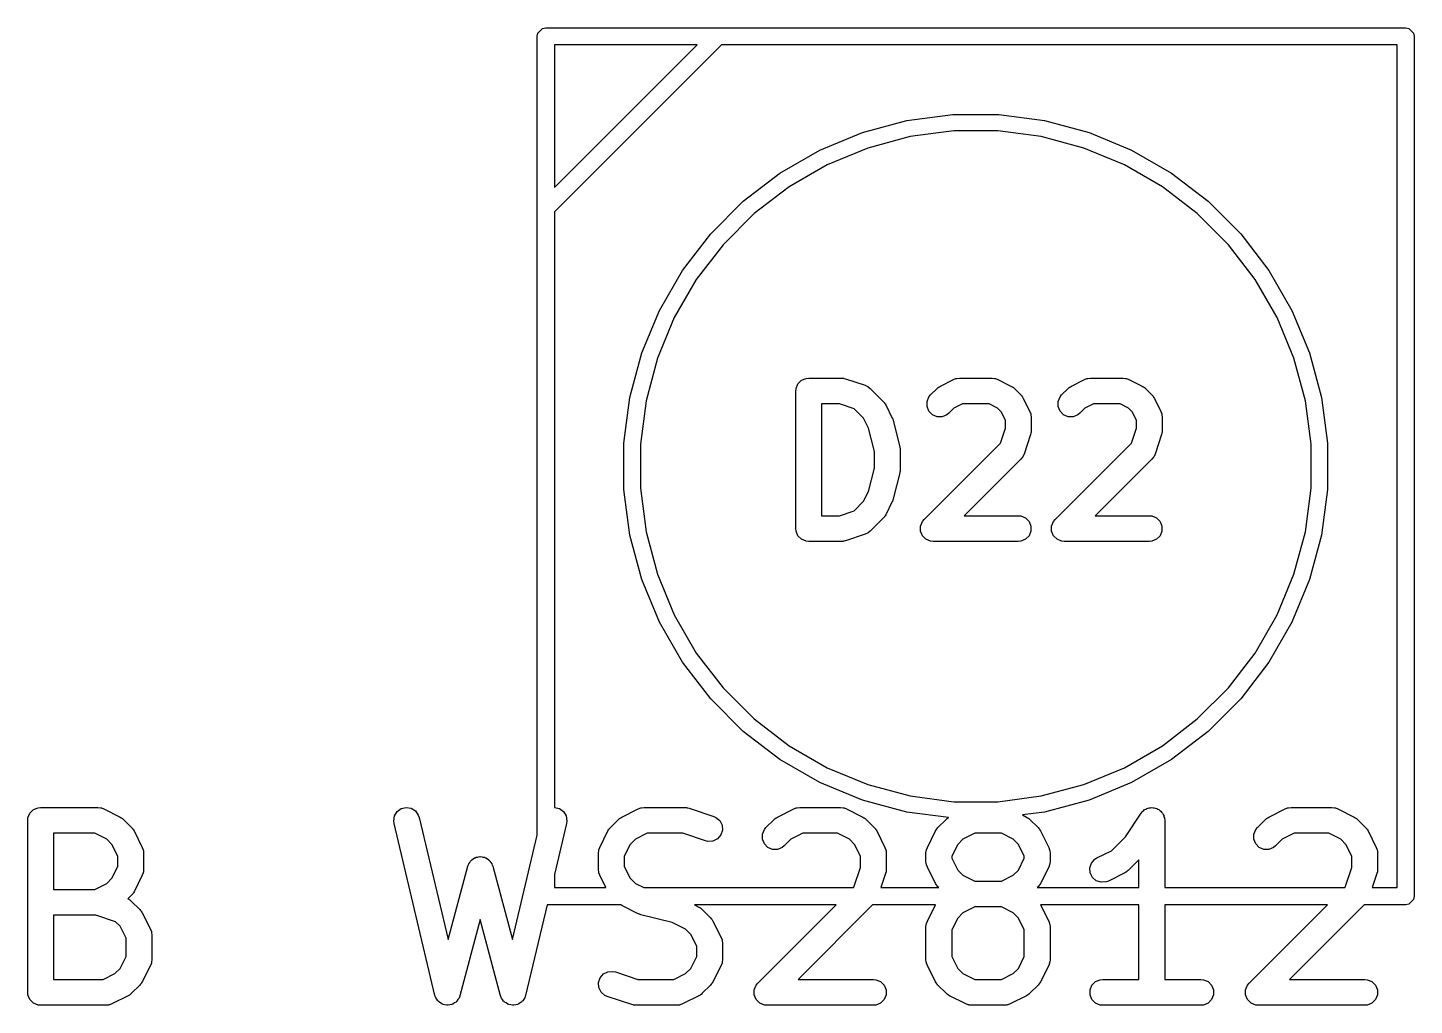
# Model space of a CAD drawing. Header units: millimetres. Extents: x 73 to 176, y -160 to -92.
# Drawn here: x 87.41 to 95.47, y -113.27 to -107.59 of the extents above; entities that cross this region are included whole.
import ezdxf

# ---------------------------------------------------------------- set-up
doc = ezdxf.new("R2010")
doc.units = ezdxf.units.MM
doc.layers.add('F.Fab', color=9, linetype='CONTINUOUS', true_color=0xafafaf)

msp = doc.modelspace()

# ---------------------------------------------------------------- linework, layer by layer
at = {"layer": 'F.Fab', "linetype": 'CONTINUOUS'}
for p, q in [((90.371, -107.64), (90.374806, -107.620866)), ((90.374806, -107.620866), (90.401866, -107.593806)), ((90.401866, -107.593806), (90.421, -107.59)), ((90.421, -107.59), (95.421, -107.59)), ((95.421, -107.59), (95.440134, -107.593806)), ((95.440134, -107.593806), (95.467194, -107.620866)), ((95.467194, -107.620866), (95.471, -107.64)), ((90.371, -112.285014), (90.371, -107.64)), ((91.441711, -107.69), (90.471, -108.66071)), ((90.471, -107.69), (90.471, -108.519289)), ((90.471, -108.519289), (91.300289, -107.69)), ((91.300289, -107.69), (90.471, -107.69)), ((95.371, -107.69), (91.441711, -107.69)), ((95.371, -112.59), (95.371, -107.69)), ((95.471, -107.64), (95.471, -112.64)), ((92.521065, -108.12939), (92.786924, -108.094389)), ((92.786924, -108.094389), (93.055076, -108.094389)), ((93.055076, -108.094389), (93.320935, -108.12939)), ((92.014308, -108.301411), (92.262049, -108.198793)), ((92.262049, -108.198793), (92.521065, -108.12939)), ((92.79319, -108.19), (92.539758, -108.223365)), ((93.04881, -108.19), (92.79319, -108.19)), ((93.302242, -108.223365), (93.04881, -108.19)), ((93.320935, -108.12939), (93.579951, -108.198793)), ((93.579951, -108.198793), (93.827692, -108.301411)), ((92.539758, -108.223365), (92.292848, -108.289524)), ((93.549152, -108.289524), (93.302242, -108.223365)), ((91.782081, -108.435487), (92.014308, -108.301411)), ((92.292848, -108.289524), (92.056687, -108.387346)), ((93.785313, -108.387346), (93.549152, -108.289524)), ((93.827692, -108.301411), (94.059919, -108.435487)), ((91.569341, -108.598728), (91.782081, -108.435487)), ((92.056687, -108.387346), (91.835314, -108.515155)), ((94.006686, -108.515155), (93.785313, -108.387346)), ((94.059919, -108.435487), (94.272659, -108.598728)), ((91.835314, -108.515155), (91.632517, -108.670767)), ((94.209483, -108.670767), (94.006686, -108.515155)), ((91.379728, -108.788341), (91.569341, -108.598728)), ((94.272659, -108.598728), (94.462272, -108.788341)), ((90.471, -108.66071), (90.471, -112.123938)), ((91.632517, -108.670767), (91.451767, -108.851517)), ((94.390233, -108.851517), (94.209483, -108.670767)), ((91.216487, -109.001081), (91.379728, -108.788341)), ((94.462272, -108.788341), (94.625513, -109.001081)), ((91.451767, -108.851517), (91.296155, -109.054314)), ((94.545845, -109.054314), (94.390233, -108.851517)), ((91.082411, -109.233308), (91.216487, -109.001081)), ((94.625513, -109.001081), (94.759589, -109.233308)), ((91.296155, -109.054314), (91.168346, -109.275687)), ((94.673654, -109.275687), (94.545845, -109.054314)), ((90.979793, -109.481049), (91.082411, -109.233308)), ((94.759589, -109.233308), (94.862207, -109.481049)), ((91.168346, -109.275687), (91.070524, -109.511848)), ((94.771476, -109.511848), (94.673654, -109.275687)), ((90.91039, -109.740065), (90.979793, -109.481049)), ((94.862207, -109.481049), (94.93161, -109.740065)), ((91.070524, -109.511848), (91.004365, -109.758758)), ((94.837635, -109.758758), (94.771476, -109.511848)), ((91.887211, -109.660627), (91.907903, -109.639935)), ((91.907903, -109.639935), (91.934939, -109.628736)), ((91.934939, -109.628736), (91.949571, -109.627295)), ((91.949571, -109.627295), (92.140047, -109.627295)), ((92.140047, -109.627295), (92.147452, -109.628024)), ((92.147452, -109.628024), (92.149427, -109.627884)), ((92.149427, -109.627884), (92.152024, -109.628474)), ((92.152024, -109.628474), (92.154679, -109.628736)), ((92.154679, -109.628736), (92.15651, -109.629494)), ((92.15651, -109.629494), (92.163764, -109.631144)), ((92.163764, -109.631144), (92.27805, -109.669239)), ((92.71603, -109.673308), (92.79222, -109.635213)), ((92.79222, -109.635213), (92.805952, -109.629958)), ((92.805952, -109.629958), (92.808639, -109.629767)), ((92.808639, -109.629767), (92.811129, -109.628736)), ((92.811129, -109.628736), (92.825761, -109.627295)), ((92.825761, -109.627295), (93.016237, -109.627295)), ((93.016237, -109.627295), (93.030869, -109.628736)), ((93.030869, -109.628736), (93.033358, -109.629767)), ((93.033358, -109.629767), (93.036046, -109.629958)), ((93.036046, -109.629958), (93.049778, -109.635213)), ((93.049778, -109.635213), (93.125969, -109.673308)), ((93.477935, -109.673308), (93.554125, -109.635213)), ((93.554125, -109.635213), (93.567857, -109.629958)), ((93.567857, -109.629958), (93.570544, -109.629767)), ((93.570544, -109.629767), (93.573034, -109.628736)), ((93.573034, -109.628736), (93.587666, -109.627295)), ((93.587666, -109.627295), (93.778142, -109.627295)), ((93.778142, -109.627295), (93.792774, -109.628736)), ((93.792774, -109.628736), (93.795263, -109.629767)), ((93.795263, -109.629767), (93.797951, -109.629958)), ((93.797951, -109.629958), (93.811683, -109.635213)), ((93.811683, -109.635213), (93.887874, -109.673308)), ((91.874571, -109.702295), (91.876012, -109.687663)), ((91.874571, -110.502295), (91.874571, -109.702295)), ((91.876012, -109.687663), (91.887211, -109.660627)), ((92.27805, -109.669239), (92.291475, -109.675233)), ((92.291475, -109.675233), (92.29351, -109.676998)), ((92.29351, -109.676998), (92.296001, -109.67803)), ((92.296001, -109.67803), (92.307366, -109.687357)), ((92.307366, -109.687357), (92.383556, -109.763547)), ((92.649115, -109.736817), (92.658443, -109.725451)), ((92.658443, -109.725451), (92.696539, -109.687356)), ((92.696539, -109.687356), (92.702287, -109.682638)), ((92.702287, -109.682638), (92.703587, -109.68114)), ((92.703587, -109.68114), (92.705845, -109.679718)), ((92.705845, -109.679718), (92.707904, -109.678029)), ((92.707904, -109.678029), (92.709733, -109.677271)), ((92.709733, -109.677271), (92.71603, -109.673308)), ((93.125969, -109.673308), (93.132268, -109.677272)), ((93.132268, -109.677272), (93.134096, -109.67803)), ((93.134096, -109.67803), (93.136152, -109.679718)), ((93.136152, -109.679718), (93.138412, -109.68114)), ((93.138412, -109.68114), (93.139711, -109.682638)), ((93.139711, -109.682638), (93.145461, -109.687357)), ((93.145461, -109.687357), (93.183556, -109.725452)), ((93.183556, -109.725452), (93.188274, -109.731201)), ((93.41102, -109.736817), (93.420348, -109.725451)), ((93.420348, -109.725451), (93.458444, -109.687356)), ((93.458444, -109.687356), (93.464192, -109.682638)), ((93.464192, -109.682638), (93.465492, -109.68114)), ((93.465492, -109.68114), (93.46775, -109.679718)), ((93.46775, -109.679718), (93.469809, -109.678029)), ((93.469809, -109.678029), (93.471638, -109.677271)), ((93.471638, -109.677271), (93.477935, -109.673308)), ((93.887874, -109.673308), (93.894173, -109.677272)), ((93.894173, -109.677272), (93.896001, -109.67803)), ((93.896001, -109.67803), (93.898057, -109.679718)), ((93.898057, -109.679718), (93.900317, -109.68114)), ((93.900317, -109.68114), (93.901616, -109.682638)), ((93.901616, -109.682638), (93.907366, -109.687357)), ((93.907366, -109.687357), (93.945461, -109.725452)), ((93.945461, -109.725452), (93.950179, -109.731201)), ((90.875389, -110.005924), (90.91039, -109.740065)), ((91.004365, -109.758758), (90.971, -110.01219)), ((92.127877, -109.777295), (92.024571, -109.777295)), ((92.024571, -109.777295), (92.024571, -110.427295)), ((92.213819, -109.805942), (92.127877, -109.777295)), ((92.268883, -109.861006), (92.213819, -109.805942)), ((92.383556, -109.763547), (92.388276, -109.769297)), ((92.388276, -109.769297), (92.389773, -109.770596)), ((92.389773, -109.770596), (92.391192, -109.77285)), ((92.391192, -109.77285), (92.392884, -109.774912)), ((92.392884, -109.774912), (92.393642, -109.776744)), ((92.393642, -109.776744), (92.397605, -109.783039)), ((92.397605, -109.783039), (92.4357, -109.85923)), ((92.637916, -109.763853), (92.649115, -109.736817)), ((92.637916, -109.793115), (92.637916, -109.763853)), ((92.649114, -109.820152), (92.637916, -109.793115)), ((92.793997, -109.802029), (92.764507, -109.831519)), ((92.843466, -109.777295), (92.793997, -109.802029)), ((92.998532, -109.777295), (92.843466, -109.777295)), ((93.048001, -109.802029), (92.998532, -109.777295)), ((93.068883, -109.822911), (93.048001, -109.802029)), ((93.188274, -109.731201), (93.189773, -109.732501)), ((93.189773, -109.732501), (93.191194, -109.73476)), ((93.191194, -109.73476), (93.192883, -109.736817)), ((93.192883, -109.736817), (93.19364, -109.738644)), ((93.19364, -109.738644), (93.197605, -109.744944)), ((93.197605, -109.744944), (93.2357, -109.821135)), ((93.399821, -109.763853), (93.41102, -109.736817)), ((93.399821, -109.793115), (93.399821, -109.763853)), ((93.411019, -109.820152), (93.399821, -109.793115)), ((93.555902, -109.802029), (93.526412, -109.831519)), ((93.605371, -109.777295), (93.555902, -109.802029)), ((93.760437, -109.777295), (93.605371, -109.777295)), ((93.809906, -109.802029), (93.760437, -109.777295)), ((93.830788, -109.822911), (93.809906, -109.802029)), ((93.950179, -109.731201), (93.951678, -109.732501)), ((93.951678, -109.732501), (93.953099, -109.73476)), ((93.953099, -109.73476), (93.954788, -109.736817)), ((93.954788, -109.736817), (93.955545, -109.738644)), ((93.955545, -109.738644), (93.95951, -109.744944)), ((93.95951, -109.744944), (93.997605, -109.821135)), ((94.871, -110.01219), (94.837635, -109.758758)), ((94.93161, -109.740065), (94.966611, -110.005924)), ((92.297853, -109.918945), (92.268883, -109.861006)), ((92.4357, -109.85923), (92.436109, -109.860299)), ((92.436109, -109.860299), (92.436432, -109.860735)), ((92.436432, -109.860735), (92.43863, -109.866886)), ((92.43863, -109.866886), (92.440955, -109.872962)), ((92.440955, -109.872962), (92.440993, -109.8735)), ((92.440993, -109.8735), (92.441379, -109.87458)), ((92.441379, -109.87458), (92.479475, -110.026962)), ((92.669807, -109.840845), (92.649114, -109.820152)), ((92.696843, -109.852044), (92.669807, -109.840845)), ((92.726105, -109.852044), (92.696843, -109.852044)), ((92.753142, -109.840846), (92.726105, -109.852044)), ((92.764507, -109.831519), (92.753142, -109.840846)), ((93.093618, -109.87238), (93.068883, -109.822911)), ((93.093618, -109.918696), (93.093618, -109.87238)), ((93.2357, -109.821135), (93.240955, -109.834867)), ((93.240955, -109.834867), (93.241145, -109.837554)), ((93.241145, -109.837554), (93.242177, -109.840044)), ((93.242177, -109.840044), (93.243618, -109.854676)), ((93.243618, -109.854676), (93.243618, -109.930866)), ((93.431712, -109.840845), (93.411019, -109.820152)), ((93.458748, -109.852044), (93.431712, -109.840845)), ((93.48801, -109.852044), (93.458748, -109.852044)), ((93.515047, -109.840846), (93.48801, -109.852044)), ((93.526412, -109.831519), (93.515047, -109.840846)), ((93.855523, -109.87238), (93.830788, -109.822911)), ((93.855523, -109.918696), (93.855523, -109.87238)), ((93.997605, -109.821135), (94.00286, -109.834867)), ((94.00286, -109.834867), (94.00305, -109.837554)), ((94.00305, -109.837554), (94.004082, -109.840044)), ((94.004082, -109.840044), (94.005523, -109.854676)), ((94.005523, -109.854676), (94.005523, -109.930866)), ((92.331714, -110.054387), (92.297853, -109.918945)), ((93.06497, -110.004638), (93.093618, -109.918696)), ((93.239769, -109.954583), (93.201674, -110.068869)), ((93.241418, -109.947329), (93.239769, -109.954583)), ((93.242177, -109.945498), (93.241418, -109.947329)), ((93.242438, -109.942843), (93.242177, -109.945498)), ((93.243029, -109.940246), (93.242438, -109.942843)), ((93.243618, -109.930866), (93.242888, -109.938271)), ((93.242888, -109.938271), (93.243029, -109.940246)), ((93.826875, -110.004638), (93.855523, -109.918696)), ((94.001674, -109.954583), (93.963579, -110.068869)), ((94.003323, -109.947329), (94.001674, -109.954583)), ((94.004082, -109.945498), (94.003323, -109.947329)), ((94.004343, -109.942843), (94.004082, -109.945498)), ((94.004934, -109.940246), (94.004343, -109.942843)), ((94.005523, -109.930866), (94.004793, -109.938271)), ((94.004793, -109.938271), (94.004934, -109.940246)), ((90.875389, -110.01219), (90.875389, -110.005924)), ((90.875389, -110.274076), (90.875389, -110.01219)), ((90.971, -110.01219), (90.971, -110.26781)), ((92.479475, -110.026962), (92.47985, -110.029498)), ((92.47985, -110.029498), (92.480273, -110.03052)), ((92.480273, -110.03052), (92.480815, -110.036032)), ((92.480815, -110.036032), (92.481625, -110.041506)), ((92.481625, -110.041506), (92.481462, -110.042598)), ((92.481462, -110.042598), (92.481714, -110.045152)), ((92.481714, -110.045152), (92.481714, -110.159438)), ((92.620347, -110.449262), (93.06497, -110.004638)), ((93.382252, -110.449262), (93.826875, -110.004638)), ((94.871, -110.26781), (94.871, -110.01219)), ((94.966611, -110.005924), (94.966611, -110.274076)), ((92.331714, -110.150202), (92.331714, -110.054387)), ((93.183556, -110.098185), (92.854446, -110.427295)), ((93.192884, -110.08682), (93.183556, -110.098185)), ((93.193916, -110.084327), (93.192884, -110.08682)), ((93.19568, -110.082294), (93.193916, -110.084327)), ((93.201674, -110.068869), (93.19568, -110.082294)), ((93.945461, -110.098185), (93.616351, -110.427295)), ((93.954789, -110.08682), (93.945461, -110.098185)), ((93.955821, -110.084327), (93.954789, -110.08682)), ((93.957585, -110.082294), (93.955821, -110.084327)), ((93.963579, -110.068869), (93.957585, -110.082294)), ((92.297853, -110.285643), (92.331714, -110.150202)), ((92.479475, -110.177628), (92.441379, -110.33001)), ((92.47985, -110.175091), (92.479475, -110.177628)), ((92.480273, -110.17407), (92.47985, -110.175091)), ((92.480815, -110.168557), (92.480273, -110.17407)), ((92.481625, -110.163084), (92.480815, -110.168557)), ((92.481714, -110.159438), (92.481462, -110.161991)), ((92.481462, -110.161991), (92.481625, -110.163084)), ((90.91039, -110.539935), (90.875389, -110.274076)), ((90.971, -110.26781), (91.004365, -110.521242)), ((92.268883, -110.343582), (92.297853, -110.285643)), ((94.837635, -110.521242), (94.871, -110.26781)), ((94.966611, -110.274076), (94.93161, -110.539935)), ((92.213818, -110.398648), (92.268883, -110.343582)), ((92.4357, -110.34536), (92.397605, -110.42155)), ((92.436109, -110.34429), (92.4357, -110.34536)), ((92.436432, -110.343855), (92.436109, -110.34429)), ((92.43863, -110.337703), (92.436432, -110.343855)), ((92.440955, -110.331628), (92.43863, -110.337703)), ((92.440993, -110.331089), (92.440955, -110.331628)), ((92.441379, -110.33001), (92.440993, -110.331089)), ((92.024571, -110.427295), (92.127877, -110.427295)), ((92.127877, -110.427295), (92.213818, -110.398648)), ((92.383557, -110.441041), (92.307366, -110.517233)), ((92.388274, -110.435292), (92.383557, -110.441041)), ((92.389773, -110.433993), (92.388274, -110.435292)), ((92.391194, -110.431734), (92.389773, -110.433993)), ((92.392884, -110.429676), (92.391194, -110.431734)), ((92.393641, -110.427846), (92.392884, -110.429676)), ((92.397605, -110.42155), (92.393641, -110.427846)), ((92.61102, -110.460627), (92.620347, -110.449262)), ((92.854446, -110.427295), (93.168618, -110.427295)), ((93.168618, -110.427295), (93.18325, -110.428736)), ((93.18325, -110.428736), (93.210286, -110.439935)), ((93.210286, -110.439935), (93.230978, -110.460627)), ((93.372925, -110.460627), (93.382252, -110.449262)), ((93.616351, -110.427295), (93.930523, -110.427295)), ((93.930523, -110.427295), (93.945155, -110.428736)), ((93.945155, -110.428736), (93.972191, -110.439935)), ((93.972191, -110.439935), (93.992883, -110.460627)), ((91.004365, -110.521242), (91.070524, -110.768152)), ((91.876012, -110.516926), (91.874571, -110.502295)), ((91.876012, -110.516927), (91.876012, -110.516926)), ((91.887211, -110.543963), (91.876012, -110.516927)), ((92.27805, -110.535351), (92.163764, -110.573446)), ((92.291475, -110.529357), (92.27805, -110.535351)), ((92.29351, -110.527591), (92.291475, -110.529357)), ((92.296001, -110.52656), (92.29351, -110.527591)), ((92.307366, -110.517233), (92.296001, -110.52656)), ((92.599821, -110.487663), (92.61102, -110.460627)), ((92.599821, -110.516927), (92.599821, -110.487663)), ((92.61102, -110.543963), (92.599821, -110.516927)), ((93.230978, -110.460627), (93.242177, -110.487663)), ((93.242177, -110.516927), (93.230978, -110.543963)), ((93.242177, -110.487663), (93.242177, -110.516927)), ((93.361726, -110.487663), (93.372925, -110.460627)), ((93.361726, -110.516927), (93.361726, -110.487663)), ((93.372925, -110.543963), (93.361726, -110.516927)), ((93.992883, -110.460627), (94.004082, -110.487663)), ((94.004082, -110.516927), (93.992883, -110.543963)), ((94.004082, -110.487663), (94.004082, -110.516927)), ((94.771476, -110.768152), (94.837635, -110.521242)), ((90.979793, -110.798951), (90.91039, -110.539935)), ((91.907903, -110.564655), (91.887211, -110.543963)), ((91.934939, -110.575854), (91.907903, -110.564655)), ((91.949571, -110.577295), (91.934939, -110.575854)), ((92.140047, -110.577295), (91.949571, -110.577295)), ((92.147452, -110.576565), (92.140047, -110.577295)), ((92.149427, -110.576706), (92.147452, -110.576565)), ((92.152024, -110.576115), (92.149427, -110.576706)), ((92.154679, -110.575854), (92.152024, -110.576115)), ((92.15651, -110.575095), (92.154679, -110.575854)), ((92.163764, -110.573446), (92.15651, -110.575095)), ((92.631712, -110.564655), (92.61102, -110.543963)), ((92.658748, -110.575854), (92.631712, -110.564655)), ((92.67338, -110.577295), (92.658748, -110.575854)), ((93.168618, -110.577295), (92.67338, -110.577295)), ((93.18325, -110.575854), (93.168618, -110.577295)), ((93.210286, -110.564655), (93.18325, -110.575854)), ((93.230978, -110.543963), (93.210286, -110.564655)), ((93.393617, -110.564655), (93.372925, -110.543963)), ((93.420653, -110.575854), (93.393617, -110.564655)), ((93.435285, -110.577295), (93.420653, -110.575854)), ((93.930523, -110.577295), (93.435285, -110.577295)), ((93.945155, -110.575854), (93.930523, -110.577295)), ((93.972191, -110.564655), (93.945155, -110.575854)), ((93.992883, -110.543963), (93.972191, -110.564655)), ((94.93161, -110.539935), (94.862207, -110.798951)), ((91.070524, -110.768152), (91.168346, -111.004313)), ((94.673654, -111.004313), (94.771476, -110.768152)), ((91.082411, -111.046692), (90.979793, -110.798951)), ((94.862207, -110.798951), (94.759589, -111.046692)), ((91.168346, -111.004313), (91.296155, -111.225686)), ((94.545845, -111.225686), (94.673654, -111.004313)), ((91.216487, -111.278919), (91.082411, -111.046692)), ((94.759589, -111.046692), (94.625513, -111.278919)), ((91.296155, -111.225686), (91.451767, -111.428483)), ((94.390233, -111.428483), (94.545845, -111.225686)), ((91.379728, -111.491659), (91.216487, -111.278919)), ((94.625513, -111.278919), (94.462272, -111.491659)), ((91.569341, -111.681272), (91.379728, -111.491659)), ((91.451767, -111.428483), (91.632517, -111.609233)), ((94.209483, -111.609233), (94.390233, -111.428483)), ((94.462272, -111.491659), (94.272659, -111.681272)), ((91.632517, -111.609233), (91.835314, -111.764845)), ((94.006686, -111.764845), (94.209483, -111.609233)), ((91.782081, -111.844513), (91.569341, -111.681272)), ((94.272659, -111.681272), (94.059919, -111.844513)), ((91.835314, -111.764845), (92.056687, -111.892654)), ((93.785313, -111.892654), (94.006686, -111.764845)), ((92.014308, -111.978589), (91.782081, -111.844513)), ((92.056687, -111.892654), (92.292848, -111.990476)), ((93.549152, -111.990476), (93.785313, -111.892654)), ((94.059919, -111.844513), (93.827692, -111.978589)), ((92.262049, -112.081207), (92.014308, -111.978589)), ((93.827692, -111.978589), (93.579951, -112.081207)), ((92.292848, -111.990476), (92.539758, -112.056635)), ((92.539758, -112.056635), (92.79319, -112.09)), ((93.04881, -112.09), (93.302242, -112.056635)), ((93.302242, -112.056635), (93.549152, -111.990476)), ((87.421116, -112.157151), (87.441808, -112.136459)), ((87.441808, -112.136459), (87.468844, -112.12526)), ((87.468844, -112.12526), (87.483476, -112.123819)), ((87.483476, -112.123819), (87.816809, -112.123819)), ((87.816809, -112.123819), (87.831441, -112.12526)), ((87.831441, -112.12526), (87.83393, -112.126291)), ((87.83393, -112.126291), (87.836618, -112.126482)), ((87.836618, -112.126482), (87.85035, -112.131737)), ((87.85035, -112.131737), (87.945588, -112.179356)), ((89.541161, -112.172728), (89.556497, -112.147806)), ((89.556497, -112.147806), (89.580204, -112.130649)), ((89.580204, -112.130649), (89.608672, -112.123871)), ((89.608672, -112.123871), (89.637567, -112.128504)), ((89.637567, -112.128504), (89.662489, -112.14384)), ((89.662489, -112.14384), (89.679646, -112.167547)), ((90.471, -112.123938), (90.471423, -112.123871)), ((90.471423, -112.123871), (90.499891, -112.13065)), ((90.499891, -112.13065), (90.523598, -112.147806)), ((90.523598, -112.147806), (90.538934, -112.172728)), ((90.863649, -112.179356), (90.958887, -112.131737)), ((90.958887, -112.131737), (90.972618, -112.126482)), ((90.972618, -112.126482), (90.975307, -112.12629)), ((90.975307, -112.12629), (90.977796, -112.12526)), ((90.977796, -112.12526), (90.992428, -112.123819)), ((90.992428, -112.123819), (91.230523, -112.123819)), ((91.230523, -112.123819), (91.237928, -112.124548)), ((91.237928, -112.124548), (91.239903, -112.124408)), ((91.239903, -112.124408), (91.2425, -112.124998)), ((91.2425, -112.124998), (91.245155, -112.12526)), ((91.245155, -112.12526), (91.246986, -112.126018)), ((91.246986, -112.126018), (91.25424, -112.127668)), ((91.25424, -112.127668), (91.397097, -112.175287)), ((91.768411, -112.179356), (91.863649, -112.131737)), ((91.863649, -112.131737), (91.87738, -112.126482)), ((91.87738, -112.126482), (91.880069, -112.12629)), ((91.880069, -112.12629), (91.882558, -112.12526)), ((91.882558, -112.12526), (91.89719, -112.123819)), ((91.89719, -112.123819), (92.135285, -112.123819)), ((92.135285, -112.123819), (92.149917, -112.12526)), ((92.149917, -112.12526), (92.152406, -112.126291)), ((92.152406, -112.126291), (92.155094, -112.126482)), ((92.155094, -112.126482), (92.168826, -112.131737)), ((92.168826, -112.131737), (92.264064, -112.179356)), ((92.521065, -112.15061), (92.262049, -112.081207)), ((92.79319, -112.09), (93.04881, -112.09)), ((93.579951, -112.081207), (93.320935, -112.15061)), ((93.8825, -112.157099), (93.891721, -112.145841)), ((93.891721, -112.145841), (93.89789, -112.141709)), ((93.89789, -112.141709), (93.903141, -112.136459)), ((93.903141, -112.136459), (93.90993, -112.133646)), ((93.90993, -112.133646), (93.916036, -112.129558)), ((93.916036, -112.129558), (93.923316, -112.128101)), ((93.923316, -112.128101), (93.930177, -112.12526)), ((93.930177, -112.12526), (93.937525, -112.12526)), ((93.937525, -112.12526), (93.94473, -112.123819)), ((93.94473, -112.123819), (93.952014, -112.12526)), ((93.952014, -112.12526), (93.959441, -112.12526)), ((93.959441, -112.12526), (93.966229, -112.128072)), ((93.966229, -112.128072), (93.973438, -112.129498)), ((93.973438, -112.129498), (93.979617, -112.133617)), ((93.979617, -112.133617), (93.986477, -112.136459)), ((93.986477, -112.136459), (93.99167, -112.141652)), ((93.99167, -112.141652), (93.997787, -112.14573)), ((93.997787, -112.14573), (94.00192, -112.151902)), ((94.625554, -112.179356), (94.720792, -112.131737)), ((94.720792, -112.131737), (94.734523, -112.126482)), ((94.734523, -112.126482), (94.737212, -112.12629)), ((94.737212, -112.12629), (94.739701, -112.12526)), ((94.739701, -112.12526), (94.754333, -112.123819)), ((94.754333, -112.123819), (94.992428, -112.123819)), ((94.992428, -112.123819), (95.00706, -112.12526)), ((95.00706, -112.12526), (95.009549, -112.126291)), ((95.009549, -112.126291), (95.012237, -112.126482)), ((95.012237, -112.126482), (95.025969, -112.131737)), ((95.025969, -112.131737), (95.121207, -112.179356)), ((87.408476, -112.198819), (87.409917, -112.184187)), ((87.408476, -113.198819), (87.408476, -112.198819)), ((87.409917, -112.184187), (87.421116, -112.157151)), ((87.945588, -112.179356), (87.951887, -112.18332)), ((87.951887, -112.18332), (87.953715, -112.184078)), ((87.953715, -112.184078), (87.955771, -112.185766)), ((87.955771, -112.185766), (87.958031, -112.187188)), ((87.958031, -112.187188), (87.95933, -112.188686)), ((87.95933, -112.188686), (87.96508, -112.193405)), ((87.96508, -112.193405), (88.012699, -112.241024)), ((89.536528, -112.201623), (89.541161, -112.172728)), ((89.538516, -112.216191), (89.536528, -112.201623)), ((89.776611, -113.216191), (89.538516, -112.216191)), ((89.679646, -112.167547), (89.684436, -112.181447)), ((89.684436, -112.181447), (89.853687, -112.892303)), ((90.541579, -112.216191), (90.471, -112.512621)), ((90.538934, -112.172728), (90.543567, -112.201623)), ((90.543567, -112.201623), (90.541579, -112.216191)), ((90.796538, -112.241024), (90.844157, -112.193405)), ((90.844157, -112.193405), (90.849906, -112.188686)), ((90.849906, -112.188686), (90.851206, -112.187188)), ((90.851206, -112.187188), (90.853465, -112.185766)), ((90.853465, -112.185766), (90.855522, -112.184078)), ((90.855522, -112.184078), (90.857349, -112.18332)), ((90.857349, -112.18332), (90.863649, -112.179356)), ((91.397097, -112.175287), (91.410522, -112.181281)), ((91.410522, -112.181281), (91.432629, -112.200455)), ((91.432629, -112.200455), (91.445716, -112.226628)), ((91.445716, -112.226628), (91.447791, -112.255818)), ((91.7013, -112.241024), (91.748919, -112.193405)), ((91.748919, -112.193405), (91.754668, -112.188686)), ((91.754668, -112.188686), (91.755968, -112.187188)), ((91.755968, -112.187188), (91.758227, -112.185766)), ((91.758227, -112.185766), (91.760284, -112.184078)), ((91.760284, -112.184078), (91.762111, -112.18332)), ((91.762111, -112.18332), (91.768411, -112.179356)), ((92.264064, -112.179356), (92.270363, -112.18332)), ((92.270363, -112.18332), (92.272191, -112.184078)), ((92.272191, -112.184078), (92.274247, -112.185766)), ((92.274247, -112.185766), (92.276507, -112.187188)), ((92.276507, -112.187188), (92.277806, -112.188686)), ((92.277806, -112.188686), (92.283556, -112.193405)), ((92.283556, -112.193405), (92.331175, -112.241024)), ((92.763393, -112.182513), (92.521065, -112.15061)), ((92.7013, -112.241024), (92.748919, -112.193405)), ((92.748919, -112.193405), (92.754668, -112.188686)), ((92.754668, -112.188686), (92.755968, -112.187188)), ((92.755968, -112.187188), (92.758227, -112.185766)), ((92.758227, -112.185766), (92.760284, -112.184078)), ((92.760284, -112.184078), (92.762111, -112.18332)), ((92.762111, -112.18332), (92.763393, -112.182513)), ((93.320935, -112.15061), (93.192714, -112.16749)), ((93.192714, -112.16749), (93.216445, -112.179356)), ((93.216445, -112.179356), (93.222744, -112.18332)), ((93.222744, -112.18332), (93.224572, -112.184078)), ((93.224572, -112.184078), (93.226628, -112.185766)), ((93.226628, -112.185766), (93.228888, -112.187188)), ((93.228888, -112.187188), (93.230187, -112.188686)), ((93.230187, -112.188686), (93.235937, -112.193405)), ((93.235937, -112.193405), (93.283556, -112.241024)), ((93.791285, -112.293896), (93.882405, -112.157216)), ((93.882405, -112.157216), (93.882439, -112.157173)), ((93.882439, -112.157173), (93.882449, -112.157151)), ((93.882449, -112.157151), (93.8825, -112.157099)), ((94.00192, -112.151902), (94.007169, -112.157151)), ((94.007169, -112.157151), (94.00998, -112.163938)), ((94.00998, -112.163938), (94.01407, -112.170045)), ((94.01407, -112.170045), (94.015526, -112.177326)), ((94.015526, -112.177326), (94.018368, -112.184187)), ((94.018368, -112.184187), (94.019793, -112.198663)), ((94.019793, -112.198663), (94.019809, -112.19874)), ((94.019809, -112.19874), (94.019803, -112.198766)), ((94.019803, -112.198766), (94.019809, -112.198819)), ((94.019809, -112.198819), (94.019809, -112.59)), ((94.558443, -112.241024), (94.606062, -112.193405)), ((94.606062, -112.193405), (94.611811, -112.188686)), ((94.611811, -112.188686), (94.613111, -112.187188)), ((94.613111, -112.187188), (94.61537, -112.185766)), ((94.61537, -112.185766), (94.617427, -112.184078)), ((94.617427, -112.184078), (94.619254, -112.18332)), ((94.619254, -112.18332), (94.625554, -112.179356)), ((95.121207, -112.179356), (95.127506, -112.18332)), ((95.127506, -112.18332), (95.129334, -112.184078)), ((95.129334, -112.184078), (95.13139, -112.185766)), ((95.13139, -112.185766), (95.13365, -112.187188)), ((95.13365, -112.187188), (95.134949, -112.188686)), ((95.134949, -112.188686), (95.140699, -112.193405)), ((95.140699, -112.193405), (95.188318, -112.241024)), ((87.799104, -112.273819), (87.558476, -112.273819)), ((87.558476, -112.273819), (87.558476, -112.600009)), ((87.86762, -112.308077), (87.799104, -112.273819)), ((87.898027, -112.338484), (87.86762, -112.308077)), ((88.012699, -112.241024), (88.017417, -112.246773)), ((88.017417, -112.246773), (88.018916, -112.248073)), ((88.018916, -112.248073), (88.020337, -112.250332)), ((88.020337, -112.250332), (88.022026, -112.252389)), ((88.022026, -112.252389), (88.022783, -112.254216)), ((88.022783, -112.254216), (88.026748, -112.260516)), ((88.026748, -112.260516), (88.074367, -112.355754)), ((90.226406, -112.892303), (90.371, -112.285014)), ((90.73487, -112.355754), (90.782489, -112.260516)), ((90.782489, -112.260516), (90.786453, -112.254216)), ((90.786453, -112.254216), (90.787211, -112.252389)), ((90.787211, -112.252389), (90.788899, -112.250332)), ((90.788899, -112.250332), (90.790321, -112.248073)), ((90.790321, -112.248073), (90.791819, -112.246773)), ((90.791819, -112.246773), (90.796538, -112.241024)), ((90.941617, -112.308077), (90.91121, -112.338484)), ((91.010133, -112.273819), (90.941617, -112.308077)), ((91.218353, -112.273819), (91.010133, -112.273819)), ((91.349662, -112.317589), (91.218353, -112.273819)), ((91.419363, -112.305688), (91.393189, -112.318774)), ((91.438537, -112.28358), (91.419363, -112.305688)), ((91.447791, -112.255818), (91.438537, -112.28358)), ((91.680774, -112.279426), (91.691973, -112.252389)), ((91.680774, -112.308688), (91.680774, -112.279426)), ((91.691973, -112.335725), (91.680774, -112.308688)), ((91.691973, -112.252389), (91.7013, -112.241024)), ((91.846379, -112.308077), (91.807366, -112.34709)), ((91.914895, -112.273819), (91.846379, -112.308077)), ((92.11758, -112.273819), (91.914895, -112.273819)), ((92.186096, -112.308077), (92.11758, -112.273819)), ((92.216503, -112.338484), (92.186096, -112.308077)), ((92.331175, -112.241024), (92.335893, -112.246773)), ((92.335893, -112.246773), (92.337392, -112.248073)), ((92.337392, -112.248073), (92.338813, -112.250332)), ((92.338813, -112.250332), (92.340502, -112.252389)), ((92.340502, -112.252389), (92.341259, -112.254216)), ((92.341259, -112.254216), (92.345224, -112.260516)), ((92.345224, -112.260516), (92.392843, -112.355754)), ((92.639632, -112.355754), (92.687251, -112.260516)), ((92.687251, -112.260516), (92.691215, -112.254216)), ((92.691215, -112.254216), (92.691973, -112.252389)), ((92.691973, -112.252389), (92.693661, -112.250332)), ((92.693661, -112.250332), (92.695083, -112.248073)), ((92.695083, -112.248073), (92.696581, -112.246773)), ((92.696581, -112.246773), (92.7013, -112.241024)), ((92.846379, -112.308077), (92.815972, -112.338484)), ((92.914895, -112.273819), (92.846379, -112.308077)), ((93.069961, -112.273819), (92.914895, -112.273819)), ((93.138477, -112.308077), (93.069961, -112.273819)), ((93.168884, -112.338484), (93.138477, -112.308077)), ((93.283556, -112.241024), (93.288274, -112.246773)), ((93.288274, -112.246773), (93.289773, -112.248073)), ((93.289773, -112.248073), (93.291194, -112.250332)), ((93.291194, -112.250332), (93.292883, -112.252389)), ((93.292883, -112.252389), (93.29364, -112.254216)), ((93.29364, -112.254216), (93.297605, -112.260516)), ((93.297605, -112.260516), (93.345224, -112.355754)), ((93.709906, -112.375275), (93.791285, -112.293896)), ((94.537917, -112.279426), (94.549116, -112.252389)), ((94.537917, -112.308688), (94.537917, -112.279426)), ((94.549116, -112.335725), (94.537917, -112.308688)), ((94.549116, -112.252389), (94.558443, -112.241024)), ((94.703522, -112.308077), (94.664509, -112.34709)), ((94.772038, -112.273819), (94.703522, -112.308077)), ((94.974723, -112.273819), (94.772038, -112.273819)), ((95.043239, -112.308077), (94.974723, -112.273819)), ((95.073646, -112.338484), (95.043239, -112.308077)), ((95.188318, -112.241024), (95.193036, -112.246773)), ((95.193036, -112.246773), (95.194535, -112.248073)), ((95.194535, -112.248073), (95.195956, -112.250332)), ((95.195956, -112.250332), (95.197645, -112.252389)), ((95.197645, -112.252389), (95.198402, -112.254216)), ((95.198402, -112.254216), (95.202367, -112.260516)), ((95.202367, -112.260516), (95.249986, -112.355754)), ((87.932285, -112.407), (87.898027, -112.338484)), ((88.074367, -112.355754), (88.079622, -112.369485)), ((88.079622, -112.369485), (88.079813, -112.372174)), ((88.079813, -112.372174), (88.080844, -112.374663)), ((88.080844, -112.374663), (88.082285, -112.389295)), ((88.082285, -112.389295), (88.082285, -112.484533)), ((90.726952, -112.389295), (90.728393, -112.374663)), ((90.726952, -112.484533), (90.726952, -112.389295)), ((90.728393, -112.374663), (90.729424, -112.372173)), ((90.729424, -112.372173), (90.729615, -112.369486)), ((90.729615, -112.369486), (90.73487, -112.355754)), ((90.91121, -112.338484), (90.876952, -112.407)), ((91.363999, -112.320849), (91.349662, -112.317589)), ((91.393189, -112.318774), (91.363999, -112.320849)), ((91.712665, -112.356417), (91.691973, -112.335725)), ((91.739702, -112.367616), (91.712665, -112.356417)), ((91.768964, -112.367616), (91.739702, -112.367616)), ((91.796001, -112.356417), (91.768964, -112.367616)), ((91.807366, -112.34709), (91.796001, -112.356417)), ((92.250761, -112.407), (92.216503, -112.338484)), ((92.392843, -112.355754), (92.398098, -112.369485)), ((92.398098, -112.369485), (92.398289, -112.372174)), ((92.398289, -112.372174), (92.39932, -112.374663)), ((92.39932, -112.374663), (92.400761, -112.389295)), ((92.400761, -112.389295), (92.400761, -112.484533)), ((92.631714, -112.389295), (92.633155, -112.374663)), ((92.631714, -112.436914), (92.631714, -112.389295)), ((92.633155, -112.374663), (92.634186, -112.372173)), ((92.634186, -112.372173), (92.634377, -112.369486)), ((92.634377, -112.369486), (92.639632, -112.355754)), ((92.815972, -112.338484), (92.781714, -112.407)), ((93.203142, -112.407), (93.168884, -112.338484)), ((93.345224, -112.355754), (93.350479, -112.369485)), ((93.350479, -112.369485), (93.35067, -112.372174)), ((93.35067, -112.372174), (93.351701, -112.374663)), ((93.351701, -112.374663), (93.353142, -112.389295)), ((93.353142, -112.389295), (93.353142, -112.436914)), ((93.625554, -112.417451), (93.709906, -112.375275)), ((94.569808, -112.356417), (94.549116, -112.335725)), ((94.596845, -112.367616), (94.569808, -112.356417)), ((94.626107, -112.367616), (94.596845, -112.367616)), ((94.653144, -112.356417), (94.626107, -112.367616)), ((94.664509, -112.34709), (94.653144, -112.356417)), ((95.107904, -112.407), (95.073646, -112.338484)), ((95.249986, -112.355754), (95.255241, -112.369485)), ((95.255241, -112.369485), (95.255432, -112.372174)), ((95.255432, -112.372174), (95.256463, -112.374663)), ((95.256463, -112.374663), (95.257904, -112.389295)), ((95.257904, -112.389295), (95.257904, -112.484533)), ((87.898027, -112.535344), (87.932285, -112.466828)), ((87.932285, -112.466828), (87.932285, -112.407)), ((89.853687, -112.892303), (89.967579, -112.465208)), ((89.967579, -112.465208), (89.968864, -112.461779)), ((89.968864, -112.461779), (89.969056, -112.46034)), ((89.969056, -112.46034), (89.970045, -112.45863)), ((89.970045, -112.45863), (89.972742, -112.451441)), ((89.972742, -112.451441), (89.978759, -112.44358)), ((89.978759, -112.44358), (89.983718, -112.435015)), ((89.983718, -112.435015), (89.987575, -112.432062)), ((89.987575, -112.432062), (89.990529, -112.428204)), ((89.990529, -112.428204), (89.999096, -112.423243)), ((89.999096, -112.423243), (90.006956, -112.417228)), ((90.006956, -112.417228), (90.011648, -112.415976)), ((90.011648, -112.415976), (90.015854, -112.413542)), ((90.015854, -112.413542), (90.025671, -112.412237)), ((90.025671, -112.412237), (90.035232, -112.409688)), ((90.035232, -112.409688), (90.040044, -112.410327)), ((90.040044, -112.410327), (90.044863, -112.409687)), ((90.044863, -112.409687), (90.054433, -112.412239)), ((90.054433, -112.412239), (90.06424, -112.413542)), ((90.06424, -112.413542), (90.068441, -112.415974)), ((90.068441, -112.415974), (90.073138, -112.417227)), ((90.073138, -112.417227), (90.081, -112.423245)), ((90.081, -112.423245), (90.089565, -112.428204)), ((90.089565, -112.428204), (90.092517, -112.432061)), ((90.092517, -112.432061), (90.096376, -112.435015)), ((90.096376, -112.435015), (90.101337, -112.443583)), ((90.101337, -112.443583), (90.107352, -112.451442)), ((90.107352, -112.451442), (90.110046, -112.458626)), ((90.110046, -112.458626), (90.111038, -112.460339)), ((90.111038, -112.460339), (90.111229, -112.46178)), ((90.111229, -112.46178), (90.112515, -112.465208)), ((90.112515, -112.465208), (90.226406, -112.892303)), ((90.876952, -112.407), (90.876952, -112.466828)), ((90.876952, -112.466828), (90.91121, -112.535344)), ((92.250761, -112.472363), (92.250761, -112.407)), ((92.633155, -112.451546), (92.631714, -112.436914)), ((92.634186, -112.454035), (92.633155, -112.451546)), ((92.634377, -112.456723), (92.634186, -112.454035)), ((92.639632, -112.470455), (92.634377, -112.456723)), ((92.687251, -112.565693), (92.639632, -112.470455)), ((92.781714, -112.407), (92.781714, -112.419209)), ((92.781714, -112.419209), (92.815972, -112.487725)), ((93.168884, -112.487725), (93.203142, -112.419209)), ((93.203142, -112.419209), (93.203142, -112.407)), ((93.345224, -112.470455), (93.297605, -112.565693)), ((93.350479, -112.456724), (93.345224, -112.470455)), ((93.35067, -112.454034), (93.350479, -112.456724)), ((93.351701, -112.451546), (93.35067, -112.454034)), ((93.353142, -112.436914), (93.351701, -112.451546)), ((93.584684, -112.475152), (93.593938, -112.447391)), ((93.593938, -112.447391), (93.613111, -112.425283)), ((93.613111, -112.425283), (93.625554, -112.417451)), ((93.869809, -112.427504), (93.807366, -112.489947)), ((93.869809, -112.59), (93.869809, -112.427504)), ((95.107904, -112.472363), (95.107904, -112.407)), ((87.86762, -112.565751), (87.898027, -112.535344)), ((88.074367, -112.518074), (88.026748, -112.613312)), ((88.079622, -112.504343), (88.074367, -112.518074)), ((88.079813, -112.501653), (88.079622, -112.504343)), ((88.080844, -112.499165), (88.079813, -112.501653)), ((88.082285, -112.484533), (88.080844, -112.499165)), ((90.471, -112.512621), (90.471, -112.59)), ((90.728393, -112.499165), (90.726952, -112.484533)), ((90.729424, -112.501654), (90.728393, -112.499165)), ((90.729615, -112.504342), (90.729424, -112.501654)), ((90.73487, -112.518074), (90.729615, -112.504342)), ((90.770833, -112.59), (90.73487, -112.518074)), ((90.91121, -112.535344), (90.941617, -112.565751)), ((92.212589, -112.586876), (92.250761, -112.472363)), ((92.396912, -112.508251), (92.369662, -112.59)), ((92.398561, -112.500995), (92.396912, -112.508251)), ((92.39932, -112.499165), (92.398561, -112.500995)), ((92.399581, -112.496511), (92.39932, -112.499165)), ((92.400172, -112.493914), (92.399581, -112.496511)), ((92.400761, -112.484533), (92.400031, -112.491939)), ((92.400031, -112.491939), (92.400172, -112.493914)), ((92.815972, -112.487725), (92.846379, -112.518132)), ((92.846379, -112.518132), (92.914895, -112.55239)), ((92.914895, -112.55239), (93.069961, -112.55239)), ((93.069961, -112.55239), (93.138477, -112.518132)), ((93.138477, -112.518132), (93.168884, -112.487725)), ((93.586758, -112.504342), (93.584684, -112.475152)), ((93.599845, -112.530517), (93.586758, -112.504342)), ((93.621953, -112.54969), (93.599845, -112.530517)), ((93.649714, -112.558944), (93.621953, -112.54969)), ((93.692636, -112.551615), (93.678904, -112.55687)), ((93.787874, -112.503996), (93.692636, -112.551615)), ((93.794173, -112.500031), (93.787874, -112.503996)), ((93.796001, -112.499274), (93.794173, -112.500031)), ((93.798057, -112.497585), (93.796001, -112.499274)), ((93.800317, -112.496164), (93.798057, -112.497585)), ((93.801616, -112.494665), (93.800317, -112.496164)), ((93.807366, -112.489947), (93.801616, -112.494665)), ((95.069732, -112.586876), (95.107904, -112.472363)), ((95.254055, -112.508251), (95.226805, -112.59)), ((95.255704, -112.500995), (95.254055, -112.508251)), ((95.256463, -112.499165), (95.255704, -112.500995)), ((95.256724, -112.496511), (95.256463, -112.499165)), ((95.257315, -112.493914), (95.256724, -112.496511)), ((95.257904, -112.484533), (95.257174, -112.491939)), ((95.257174, -112.491939), (95.257315, -112.493914)), ((87.558476, -112.600009), (87.799104, -112.600009)), ((87.799104, -112.600009), (87.86762, -112.565751)), ((88.012699, -112.632804), (87.99074, -112.654762)), ((88.017417, -112.627054), (88.012699, -112.632804)), ((88.018916, -112.625755), (88.017417, -112.627054)), ((88.020337, -112.623495), (88.018916, -112.625755)), ((88.022026, -112.621439), (88.020337, -112.623495)), ((88.022783, -112.619611), (88.022026, -112.621439)), ((88.026748, -112.613312), (88.022783, -112.619611)), ((90.471, -112.59), (90.770833, -112.59)), ((90.941617, -112.565751), (90.990116, -112.59)), ((90.990116, -112.59), (92.209465, -112.59)), ((92.209465, -112.59), (92.212589, -112.586876)), ((92.369662, -112.59), (92.706115, -112.59)), ((92.691215, -112.571992), (92.687251, -112.565693)), ((92.691973, -112.57382), (92.691215, -112.571992)), ((92.693661, -112.575876), (92.691973, -112.57382)), ((92.695083, -112.578136), (92.693661, -112.575876)), ((92.696581, -112.579435), (92.695083, -112.578136)), ((92.7013, -112.585185), (92.696581, -112.579435)), ((92.706115, -112.59), (92.7013, -112.585185)), ((93.283556, -112.585185), (93.278741, -112.59)), ((93.278741, -112.59), (93.869809, -112.59)), ((93.288274, -112.579435), (93.283556, -112.585185)), ((93.289773, -112.578136), (93.288274, -112.579435)), ((93.291194, -112.575876), (93.289773, -112.578136)), ((93.292883, -112.57382), (93.291194, -112.575876)), ((93.29364, -112.571992), (93.292883, -112.57382)), ((93.297605, -112.565693), (93.29364, -112.571992)), ((93.678904, -112.55687), (93.649714, -112.558944)), ((94.019809, -112.59), (95.066608, -112.59)), ((95.066608, -112.59), (95.069732, -112.586876)), ((95.226805, -112.59), (95.371, -112.59)), ((87.99074, -112.654762), (87.996808, -112.657471)), ((87.996808, -112.657471), (87.998843, -112.659236)), ((87.998843, -112.659236), (88.001334, -112.660268)), ((88.001334, -112.660268), (88.012699, -112.669595)), ((88.012699, -112.669595), (88.060318, -112.717214)), ((90.428767, -112.69), (90.303483, -113.216191)), ((90.856125, -112.69), (90.428767, -112.69)), ((90.857349, -112.690507), (90.856125, -112.69)), ((90.863649, -112.694472), (90.857349, -112.690507)), ((90.958887, -112.742091), (90.863649, -112.694472)), ((92.109465, -112.69), (91.285353, -112.69)), ((91.285353, -112.69), (91.311683, -112.703165)), ((91.311683, -112.703165), (91.317982, -112.707129)), ((91.317982, -112.707129), (91.31981, -112.707887)), ((91.31981, -112.707887), (91.321866, -112.709575)), ((91.321866, -112.709575), (91.324126, -112.710997)), ((91.324126, -112.710997), (91.325425, -112.712495)), ((91.325425, -112.712495), (91.331175, -112.717214)), ((91.653681, -113.145786), (92.109465, -112.69)), ((92.321598, -112.69), (91.88778, -113.123819)), ((92.686794, -112.69), (92.321598, -112.69)), ((92.639632, -112.784325), (92.686794, -112.69)), ((92.914895, -112.70239), (92.846379, -112.736648)), ((93.069961, -112.70239), (92.914895, -112.70239)), ((93.138477, -112.736648), (93.069961, -112.70239)), ((93.869809, -112.69), (93.298062, -112.69)), ((93.298062, -112.69), (93.345224, -112.784325)), ((93.869809, -113.123819), (93.869809, -112.69)), ((94.966608, -112.69), (94.019809, -112.69)), ((94.019809, -112.69), (94.019809, -113.123819)), ((94.510824, -113.145786), (94.966608, -112.69)), ((95.178741, -112.69), (94.744923, -113.123819)), ((95.421, -112.69), (95.178741, -112.69)), ((95.440134, -112.686194), (95.421, -112.69)), ((95.467194, -112.659134), (95.440134, -112.686194)), ((95.471, -112.64), (95.467194, -112.659134)), ((87.804639, -112.750009), (87.558476, -112.750009)), ((87.558476, -112.750009), (87.558476, -113.123819)), ((87.919152, -112.78818), (87.804639, -112.750009)), ((87.945646, -112.814674), (87.919152, -112.78818)), ((88.060318, -112.717214), (88.065036, -112.722963)), ((88.065036, -112.722963), (88.066535, -112.724263)), ((88.066535, -112.724263), (88.067956, -112.726522)), ((88.067956, -112.726522), (88.069645, -112.728579)), ((88.069645, -112.728579), (88.070402, -112.730406)), ((88.070402, -112.730406), (88.074367, -112.736706)), ((88.074367, -112.736706), (88.121986, -112.831944)), ((90.040046, -112.775613), (89.922039, -113.218144)), ((90.158055, -113.218144), (90.040046, -112.775613)), ((90.959956, -112.7425), (90.958887, -112.742091)), ((90.960392, -112.742823), (90.959956, -112.7425)), ((90.966528, -112.745015), (90.960392, -112.742823)), ((90.972618, -112.747346), (90.966528, -112.745015)), ((90.973158, -112.747384), (90.972618, -112.747346)), ((90.974238, -112.74777), (90.973158, -112.747384)), ((91.156728, -112.793392), (90.974238, -112.74777)), ((91.233715, -112.831886), (91.156728, -112.793392)), ((91.331175, -112.717214), (91.378794, -112.764833)), ((91.378794, -112.764833), (91.383512, -112.770582)), ((91.383512, -112.770582), (91.385011, -112.771882)), ((91.385011, -112.771882), (91.386432, -112.774141)), ((91.386432, -112.774141), (91.388121, -112.776198)), ((91.388121, -112.776198), (91.388878, -112.778025)), ((91.388878, -112.778025), (91.392843, -112.784325)), ((91.392843, -112.784325), (91.440462, -112.879563)), ((92.634377, -112.798057), (92.639632, -112.784325)), ((92.815972, -112.767055), (92.781714, -112.835571)), ((92.846379, -112.736648), (92.815972, -112.767055)), ((93.168884, -112.767055), (93.138477, -112.736648)), ((93.203142, -112.835571), (93.168884, -112.767055)), ((93.345224, -112.784325), (93.350479, -112.798056)), ((87.979904, -112.88319), (87.945646, -112.814674)), ((88.121986, -112.831944), (88.127241, -112.845675)), ((88.127241, -112.845675), (88.127432, -112.848364)), ((88.127432, -112.848364), (88.128463, -112.850853)), ((88.128463, -112.850853), (88.129904, -112.865485)), ((88.129904, -112.865485), (88.129904, -113.008342)), ((91.264122, -112.862293), (91.233715, -112.831886)), ((91.29838, -112.930809), (91.264122, -112.862293)), ((92.631714, -112.817866), (92.633155, -112.803234)), ((92.631714, -113.008342), (92.631714, -112.817866)), ((92.633155, -112.803234), (92.634186, -112.800744)), ((92.634186, -112.800744), (92.634377, -112.798057)), ((92.781714, -112.835571), (92.781714, -112.990637)), ((93.203142, -112.990637), (93.203142, -112.835571)), ((93.350479, -112.798056), (93.35067, -112.800745)), ((93.35067, -112.800745), (93.351701, -112.803234)), ((93.351701, -112.803234), (93.353142, -112.817866)), ((93.353142, -112.817866), (93.353142, -113.008342)), ((87.979904, -112.990637), (87.979904, -112.88319)), ((91.29838, -112.990637), (91.29838, -112.930809)), ((91.440462, -112.879563), (91.445717, -112.893294)), ((91.445717, -112.893294), (91.445908, -112.895983)), ((91.445908, -112.895983), (91.446939, -112.898472)), ((91.446939, -112.898472), (91.44838, -112.913104)), ((91.44838, -112.913104), (91.44838, -113.008342)), ((87.945645, -113.059153), (87.979904, -112.990637)), ((88.127241, -113.028152), (88.121986, -113.041883)), ((88.127432, -113.025462), (88.127241, -113.028152)), ((88.128463, -113.022974), (88.127432, -113.025462)), ((88.129904, -113.008342), (88.128463, -113.022974)), ((91.264121, -113.059153), (91.29838, -112.990637)), ((91.445717, -113.028152), (91.440462, -113.041883)), ((91.445908, -113.025462), (91.445717, -113.028152)), ((91.446939, -113.022974), (91.445908, -113.025462)), ((91.44838, -113.008342), (91.446939, -113.022974)), ((92.633155, -113.022974), (92.631714, -113.008342)), ((92.634186, -113.025463), (92.633155, -113.022974)), ((92.634377, -113.028151), (92.634186, -113.025463)), ((92.639632, -113.041883), (92.634377, -113.028151)), ((92.781714, -112.990637), (92.815972, -113.059153)), ((93.168883, -113.059153), (93.203142, -112.990637)), ((93.350479, -113.028152), (93.345224, -113.041883)), ((93.35067, -113.025462), (93.350479, -113.028152)), ((93.351701, -113.022974), (93.35067, -113.025462)), ((93.353142, -113.008342), (93.351701, -113.022974)), ((87.846723, -113.123819), (87.915238, -113.089561)), ((87.915238, -113.089561), (87.945645, -113.059153)), ((88.121986, -113.041883), (88.074367, -113.137121)), ((90.727541, -113.14182), (90.736795, -113.114057)), ((90.736795, -113.114057), (90.755969, -113.09195)), ((90.755969, -113.09195), (90.782142, -113.078864)), ((90.782142, -113.078864), (90.811332, -113.076789)), ((90.811332, -113.076789), (90.825669, -113.080049)), ((90.825669, -113.080049), (90.956979, -113.123819)), ((91.165199, -113.123819), (91.233714, -113.089561)), ((91.233714, -113.089561), (91.264121, -113.059153)), ((91.440462, -113.041883), (91.392843, -113.137121)), ((92.687251, -113.137121), (92.639632, -113.041883)), ((92.815972, -113.059153), (92.846379, -113.089561)), ((92.846379, -113.089561), (92.914895, -113.123819)), ((93.069961, -113.123819), (93.138476, -113.089561)), ((93.138476, -113.089561), (93.168883, -113.059153)), ((93.345224, -113.041883), (93.297605, -113.137121)), ((87.558476, -113.123819), (87.846723, -113.123819)), ((88.060318, -113.156613), (88.0127, -113.204232)), ((88.065036, -113.150863), (88.060318, -113.156613)), ((88.066535, -113.149564), (88.065036, -113.150863)), ((88.067956, -113.147305), (88.066535, -113.149564)), ((88.069646, -113.145247), (88.067956, -113.147305)), ((88.070403, -113.143417), (88.069646, -113.145247)), ((88.074367, -113.137121), (88.070403, -113.143417)), ((90.729616, -113.17101), (90.727541, -113.14182)), ((90.742702, -113.197183), (90.729616, -113.17101)), ((90.764809, -113.216357), (90.742702, -113.197183)), ((90.956979, -113.123819), (91.165199, -113.123819)), ((91.378794, -113.156613), (91.331176, -113.204232)), ((91.383512, -113.150863), (91.378794, -113.156613)), ((91.385011, -113.149564), (91.383512, -113.150863)), ((91.386432, -113.147305), (91.385011, -113.149564)), ((91.388122, -113.145247), (91.386432, -113.147305)), ((91.388879, -113.143417), (91.388122, -113.145247)), ((91.392843, -113.137121), (91.388879, -113.143417)), ((91.633155, -113.184187), (91.644354, -113.157151)), ((91.633155, -113.213451), (91.633155, -113.184187)), ((91.644354, -113.157151), (91.653681, -113.145786)), ((91.88778, -113.123819), (92.325761, -113.123819)), ((92.325761, -113.123819), (92.340393, -113.12526)), ((92.340393, -113.12526), (92.367429, -113.136459)), ((92.367429, -113.136459), (92.388121, -113.157151)), ((92.388121, -113.157151), (92.39932, -113.184187)), ((92.39932, -113.184187), (92.39932, -113.213451)), ((92.691214, -113.143417), (92.687251, -113.137121)), ((92.691972, -113.145247), (92.691214, -113.143417)), ((92.693661, -113.147305), (92.691972, -113.145247)), ((92.695083, -113.149564), (92.693661, -113.147305)), ((92.696581, -113.150863), (92.695083, -113.149564)), ((92.701299, -113.156612), (92.696581, -113.150863)), ((92.748918, -113.204232), (92.701299, -113.156612)), ((92.914895, -113.123819), (93.069961, -113.123819)), ((93.283556, -113.156613), (93.235938, -113.204232)), ((93.288274, -113.150863), (93.283556, -113.156613)), ((93.289773, -113.149564), (93.288274, -113.150863)), ((93.291194, -113.147305), (93.289773, -113.149564)), ((93.292884, -113.145247), (93.291194, -113.147305)), ((93.293641, -113.143417), (93.292884, -113.145247)), ((93.297605, -113.137121), (93.293641, -113.143417)), ((93.585536, -113.184187), (93.596735, -113.157151)), ((93.585536, -113.213451), (93.585536, -113.184187)), ((93.596735, -113.157151), (93.617427, -113.136459)), ((93.617427, -113.136459), (93.644463, -113.12526)), ((93.644463, -113.12526), (93.659095, -113.123819)), ((93.659095, -113.123819), (93.869809, -113.123819)), ((94.019809, -113.123819), (94.230523, -113.123819)), ((94.230523, -113.123819), (94.245155, -113.12526)), ((94.245155, -113.12526), (94.272191, -113.136459)), ((94.272191, -113.136459), (94.292883, -113.157151)), ((94.292883, -113.157151), (94.304082, -113.184187)), ((94.304082, -113.184187), (94.304082, -113.213451)), ((94.490298, -113.184187), (94.501497, -113.157151)), ((94.490298, -113.213451), (94.490298, -113.184187)), ((94.501497, -113.157151), (94.510824, -113.145786)), ((94.744923, -113.123819), (95.182904, -113.123819)), ((95.182904, -113.123819), (95.197536, -113.12526)), ((95.197536, -113.12526), (95.224572, -113.136459)), ((95.224572, -113.136459), (95.245264, -113.157151)), ((95.245264, -113.157151), (95.256463, -113.184187)), ((95.256463, -113.184187), (95.256463, -113.213451)), ((87.409917, -113.213451), (87.408476, -113.198819)), ((87.421116, -113.240487), (87.409917, -113.213451)), ((87.441808, -113.261179), (87.421116, -113.240487)), ((87.468844, -113.272378), (87.441808, -113.261179)), ((87.483476, -113.273819), (87.468844, -113.272378)), ((87.864428, -113.273819), (87.483476, -113.273819)), ((87.87906, -113.272378), (87.864428, -113.273819)), ((87.881549, -113.271346), (87.87906, -113.272378)), ((87.884237, -113.271156), (87.881549, -113.271346)), ((87.897969, -113.265901), (87.884237, -113.271156)), ((87.993207, -113.218282), (87.897969, -113.265901)), ((87.999506, -113.214317), (87.993207, -113.218282)), ((88.001334, -113.21356), (87.999506, -113.214317)), ((88.00339, -113.211872), (88.001334, -113.21356)), ((88.00565, -113.21045), (88.00339, -113.211872)), ((88.00695, -113.20895), (88.00565, -113.21045)), ((88.0127, -113.204232), (88.00695, -113.20895)), ((89.77834, -113.22121), (89.776611, -113.216191)), ((89.77858, -113.223012), (89.77834, -113.22121)), ((89.779522, -113.22464), (89.77858, -113.223012)), ((89.781401, -113.230091), (89.779522, -113.22464)), ((89.787787, -113.238915), (89.781401, -113.230091)), ((89.793242, -113.248337), (89.787787, -113.238915)), ((89.796299, -113.250677), (89.793242, -113.248337)), ((89.798558, -113.253798), (89.796299, -113.250677)), ((89.807833, -113.259505), (89.798558, -113.253798)), ((89.81648, -113.266124), (89.807833, -113.259505)), ((89.8202, -113.267116), (89.81648, -113.266124)), ((89.82348, -113.269134), (89.8202, -113.267116)), ((89.834234, -113.270858), (89.82348, -113.269134)), ((89.844756, -113.273664), (89.834234, -113.270858)), ((89.848571, -113.273157), (89.844756, -113.273664)), ((89.852375, -113.273767), (89.848571, -113.273157)), ((89.862973, -113.271243), (89.852375, -113.273767)), ((89.873764, -113.26981), (89.862973, -113.271243)), ((89.877095, -113.267881), (89.873764, -113.26981)), ((89.880843, -113.266989), (89.877095, -113.267881)), ((89.889667, -113.260602), (89.880843, -113.266989)), ((89.899089, -113.255148), (89.889667, -113.260602)), ((89.901429, -113.25209), (89.899089, -113.255148)), ((89.90455, -113.249832), (89.901429, -113.25209)), ((89.910257, -113.240556), (89.90455, -113.249832)), ((89.916876, -113.23191), (89.910257, -113.240556)), ((89.918901, -113.22651), (89.916876, -113.23191)), ((89.919886, -113.22491), (89.918901, -113.22651)), ((89.920173, -113.223118), (89.919886, -113.22491)), ((89.922039, -113.218144), (89.920173, -113.223118)), ((90.15992, -113.223119), (90.158055, -113.218144)), ((90.160208, -113.22491), (90.15992, -113.223119)), ((90.161192, -113.226509), (90.160208, -113.22491)), ((90.163218, -113.231911), (90.161192, -113.226509)), ((90.169838, -113.240559), (90.163218, -113.231911)), ((90.175544, -113.249832), (90.169838, -113.240559)), ((90.178664, -113.25209), (90.175544, -113.249832)), ((90.181005, -113.255148), (90.178664, -113.25209)), ((90.190426, -113.260602), (90.181005, -113.255148)), ((90.199251, -113.266989), (90.190426, -113.260602)), ((90.202998, -113.267881), (90.199251, -113.266989)), ((90.20633, -113.26981), (90.202998, -113.267881)), ((90.217123, -113.271244), (90.20633, -113.26981)), ((90.227719, -113.273767), (90.217123, -113.271244)), ((90.23152, -113.273157), (90.227719, -113.273767)), ((90.235339, -113.273665), (90.23152, -113.273157)), ((90.24587, -113.270856), (90.235339, -113.273665)), ((90.256614, -113.269134), (90.24587, -113.270856)), ((90.25989, -113.267118), (90.256614, -113.269134)), ((90.263614, -113.266125), (90.25989, -113.267118)), ((90.272264, -113.259503), (90.263614, -113.266125)), ((90.281536, -113.253798), (90.272264, -113.259503)), ((90.283794, -113.250677), (90.281536, -113.253798)), ((90.286852, -113.248337), (90.283794, -113.250677)), ((90.292307, -113.238914), (90.286852, -113.248337)), ((90.298693, -113.230091), (90.292307, -113.238914)), ((90.30057, -113.224642), (90.298693, -113.230091)), ((90.301514, -113.223013), (90.30057, -113.224642)), ((90.301753, -113.221209), (90.301514, -113.223013)), ((90.303483, -113.216191), (90.301753, -113.221209)), ((90.778235, -113.222351), (90.764809, -113.216357)), ((90.921091, -113.26997), (90.778235, -113.222351)), ((90.928346, -113.271619), (90.921091, -113.26997)), ((90.930177, -113.272378), (90.928346, -113.271619)), ((90.93283, -113.272639), (90.930177, -113.272378)), ((90.935428, -113.27323), (90.93283, -113.272639)), ((90.937402, -113.273089), (90.935428, -113.27323)), ((90.944809, -113.273819), (90.937402, -113.273089)), ((91.182904, -113.273819), (90.944809, -113.273819)), ((91.197536, -113.272378), (91.182904, -113.273819)), ((91.200025, -113.271346), (91.197536, -113.272378)), ((91.202713, -113.271156), (91.200025, -113.271346)), ((91.216445, -113.265901), (91.202713, -113.271156)), ((91.311683, -113.218282), (91.216445, -113.265901)), ((91.317982, -113.214317), (91.311683, -113.218282)), ((91.31981, -113.21356), (91.317982, -113.214317)), ((91.321866, -113.211872), (91.31981, -113.21356)), ((91.324126, -113.21045), (91.321866, -113.211872)), ((91.325426, -113.20895), (91.324126, -113.21045)), ((91.331176, -113.204232), (91.325426, -113.20895)), ((91.644354, -113.240487), (91.633155, -113.213451)), ((91.665046, -113.261179), (91.644354, -113.240487)), ((91.692082, -113.272378), (91.665046, -113.261179)), ((91.706714, -113.273819), (91.692082, -113.272378)), ((92.325761, -113.273819), (91.706714, -113.273819)), ((92.340393, -113.272378), (92.325761, -113.273819)), ((92.367429, -113.261179), (92.340393, -113.272378)), ((92.388121, -113.240487), (92.367429, -113.261179)), ((92.39932, -113.213451), (92.388121, -113.240487)), ((92.754667, -113.20895), (92.748918, -113.204232)), ((92.755968, -113.21045), (92.754667, -113.20895)), ((92.758227, -113.211872), (92.755968, -113.21045)), ((92.760284, -113.21356), (92.758227, -113.211872)), ((92.762111, -113.214317), (92.760284, -113.21356)), ((92.768411, -113.218282), (92.762111, -113.214317)), ((92.863649, -113.265901), (92.768411, -113.218282)), ((92.87738, -113.271156), (92.863649, -113.265901)), ((92.880069, -113.271347), (92.87738, -113.271156)), ((92.882558, -113.272378), (92.880069, -113.271347)), ((92.89719, -113.273819), (92.882558, -113.272378)), ((93.087666, -113.273819), (92.89719, -113.273819)), ((93.102298, -113.272378), (93.087666, -113.273819)), ((93.104787, -113.271346), (93.102298, -113.272378)), ((93.107475, -113.271156), (93.104787, -113.271346)), ((93.121207, -113.265901), (93.107475, -113.271156)), ((93.216445, -113.218282), (93.121207, -113.265901)), ((93.222744, -113.214317), (93.216445, -113.218282)), ((93.224572, -113.21356), (93.222744, -113.214317)), ((93.226628, -113.211872), (93.224572, -113.21356)), ((93.228888, -113.21045), (93.226628, -113.211872)), ((93.230188, -113.20895), (93.228888, -113.21045)), ((93.235938, -113.204232), (93.230188, -113.20895)), ((93.596735, -113.240487), (93.585536, -113.213451)), ((93.617427, -113.261179), (93.596735, -113.240487)), ((93.644463, -113.272378), (93.617427, -113.261179)), ((93.659095, -113.273819), (93.644463, -113.272378)), ((94.230523, -113.273819), (93.659095, -113.273819)), ((94.245155, -113.272378), (94.230523, -113.273819)), ((94.272191, -113.261179), (94.245155, -113.272378)), ((94.292883, -113.240487), (94.272191, -113.261179)), ((94.304082, -113.213451), (94.292883, -113.240487)), ((94.501497, -113.240487), (94.490298, -113.213451)), ((94.522189, -113.261179), (94.501497, -113.240487)), ((94.549225, -113.272378), (94.522189, -113.261179)), ((94.563857, -113.273819), (94.549225, -113.272378)), ((95.182904, -113.273819), (94.563857, -113.273819)), ((95.197536, -113.272378), (95.182904, -113.273819)), ((95.224572, -113.261179), (95.197536, -113.272378)), ((95.245264, -113.240487), (95.224572, -113.261179)), ((95.256463, -113.213451), (95.245264, -113.240487))]:
    msp.add_line(p, q, dxfattribs=at)

doc.saveas('drawing.dxf')
